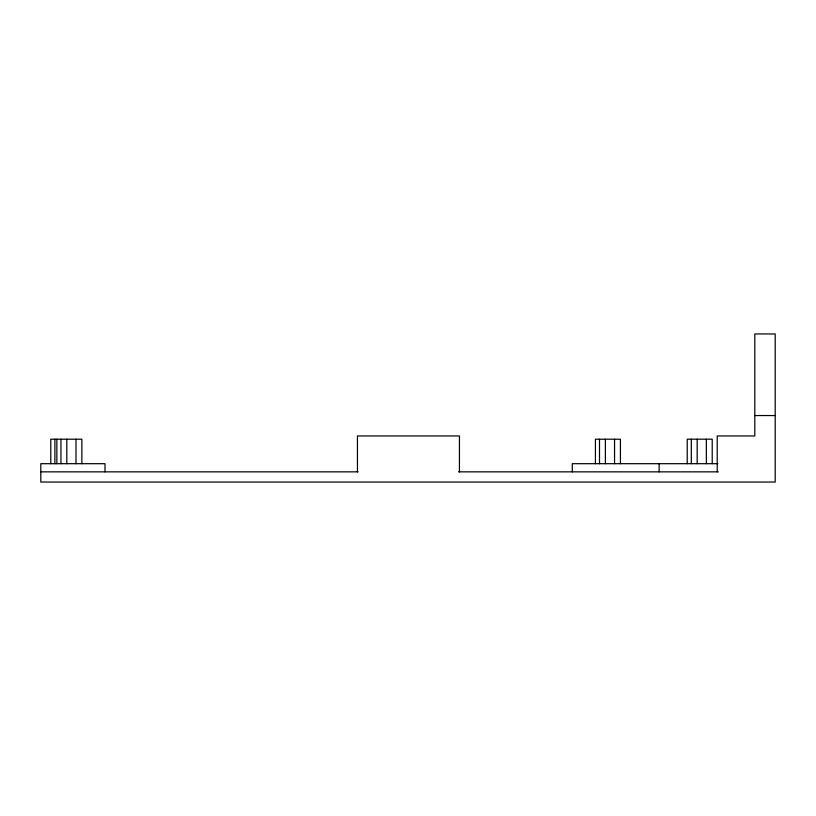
<?xml version="1.0" encoding="UTF-8"?>
<svg xmlns="http://www.w3.org/2000/svg" width="816" height="816" viewBox="0 0 816 816"><rect width="100%" height="100%" fill="white"/><g stroke="black" fill="none" stroke-linecap="round" stroke-linejoin="round"><path stroke-width="1.22" d="M754.8 415.548L775.2 415.548M717.856 463.692L572.291 463.692L572.291 471.852M40.8 471.852L358.122 471.852M458.582 471.852L718.274 471.852M717.223 471.852L717.223 435.948L754.8 435.948L754.8 333.948L775.2 333.948L775.2 482.052L40.8 482.052L40.8 463.692L105.009 463.692L105.009 471.852M712.225 463.672L712.215 439.192L687.215 439.192L687.215 463.672M706.35 439.192L706.35 463.672M697.17 439.192L697.17 463.672M691.305 439.192L691.305 463.672M659.124 463.692L659.124 471.852M620.415 463.692L620.425 439.212L595.415 439.212L595.415 463.692M614.55 439.212L614.55 463.692M605.37 439.212L605.37 463.692M599.505 439.212L599.505 463.692M459.439 471.852L459.439 435.948L357.439 435.948L357.439 471.852M81.855 463.692L81.865 439.212L50.796 439.212L50.796 463.692M75.99 439.212L75.99 463.692M66.81 439.212L66.81 463.692M60.945 439.212L60.945 463.692M56.865 439.212L56.855 463.692M54.886 439.212L54.886 463.692"/></g></svg>
